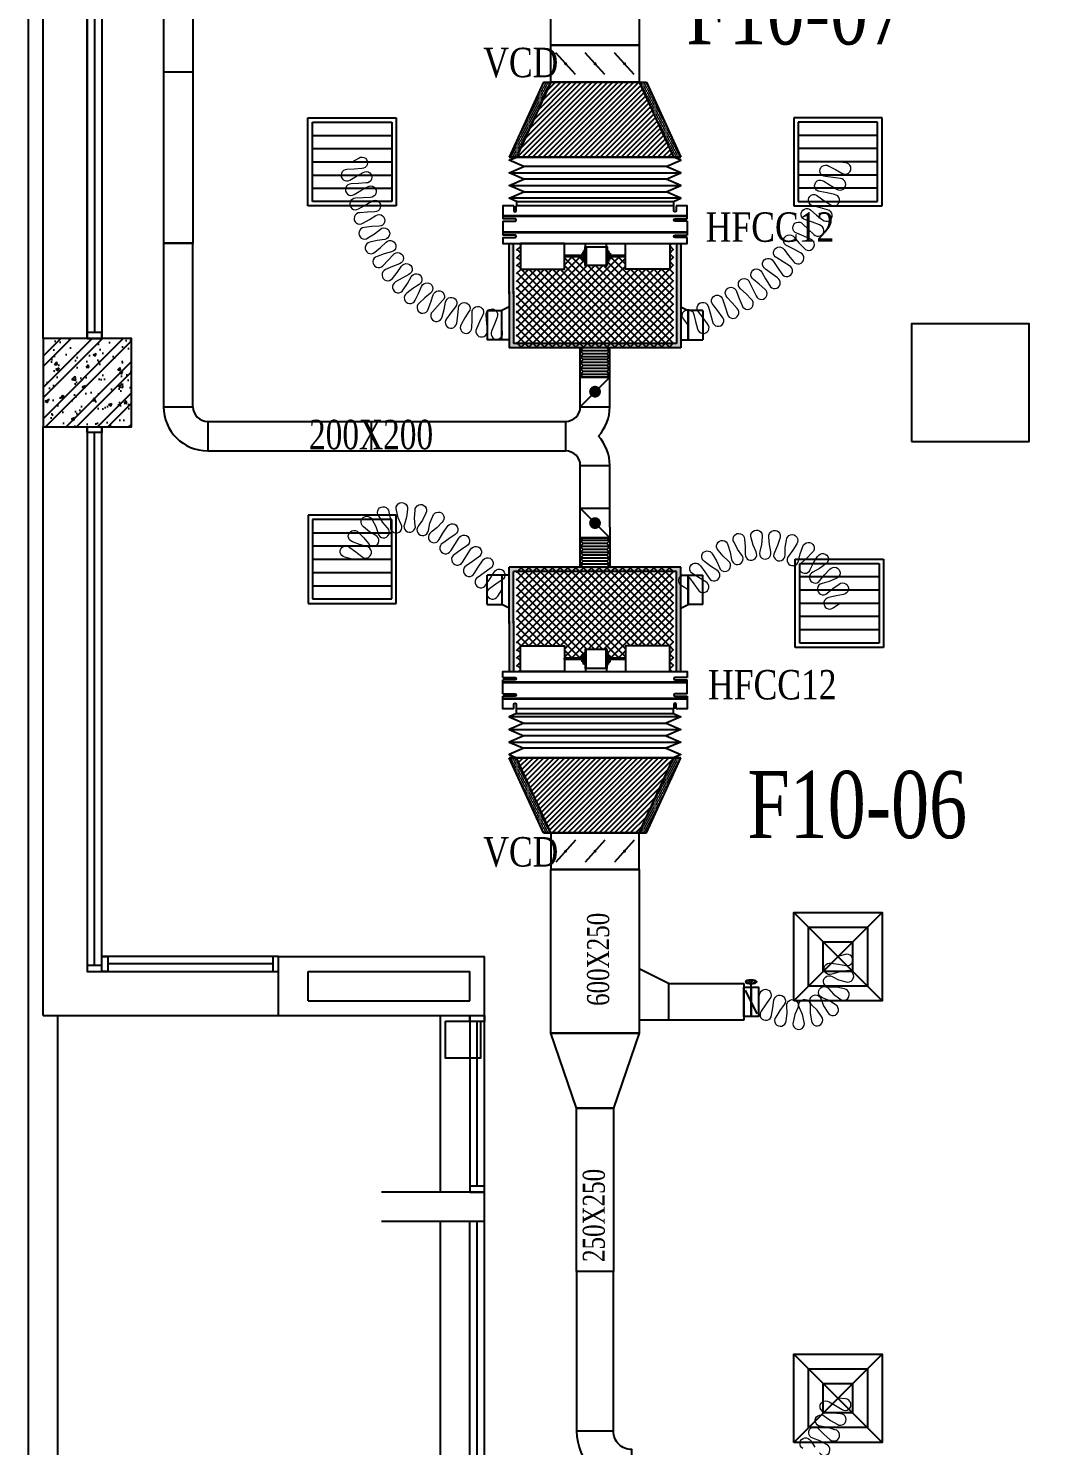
# Model space of a CAD drawing. Header units: metres. Extents: x 352651 to 1421851, y -87441 to -24441.
# Drawn here: x 1173332 to 1180271, y -72082 to -62453 of the extents above; entities that cross this region are included whole.
import ezdxf
from ezdxf.enums import TextEntityAlignment as Align

# ---------------------------------------------------------------- set-up
doc = ezdxf.new("R2010")
doc.units = ezdxf.units.M
doc.header["$LTSCALE"] = 300
doc.header["$MEASUREMENT"] = 0
for name, color, linetype in [('bat noi mem', 4, 'CONTINUOUS'), ('CUA', 8, 'CONTINUOUS'), ('CUAGIO', 2, 'CONTINUOUS'), ('KT', 1, 'CONTINUOUS'), ('NOITHAT', 145, 'CONTINUOUS'), ('THAY', 9, 'CONTINUOUS'), ('thiet bi', 11, 'CONTINUOUS'), ('TUONG', 7, 'CONTINUOUS'), ('vach', 6, 'CONTINUOUS')]:
    doc.layers.add(name, color=color, linetype=linetype)
doc.layers.add('noi mem', color=5, linetype='BATTING', lineweight=0)
doc.styles.add('PHU', font='vntimeh.shx', dxfattribs={"width": 0.8})
doc.styles.add('ROMANS', font='romans.shx', dxfattribs={"width": 0.75, "bigfont": 'romancvn.shx'})
doc.linetypes.add('BATTING', pattern='A,0.0001,-0.1,[134,ltypeshp.shx,S=0.1,R=0,X=-0.1,Y=0],-0.2,[134,ltypeshp.shx,S=0.1,R=180,X=0.1,Y=0],-0.1', length=0.4001)
pattern_1 = [(0, (715995.589, 217866.523), (6.25, -12.5), [0, -12.5])]
pattern_2 = [(0, (715995.589, -348603.133), (6.25, 12.5), [0, -12.5])]

# ---------------------------------------------------------------- blocks, each defined once
blk = doc.blocks.new('cot1')
at = {"layer": 'vach'}
blk.add_lwpolyline([(-400, -400), (400, -400), (400, 400), (-400, 400)], close=True, dxfattribs=at)
blk = doc.blocks.new('SAG')
at = {"layer": 'CUAGIO'}
for p, q in [((-300, 300), (-300, -300)), ((300, 300), (-300, 300)), ((300, -300), (300, 300)), ((-300, -300), (300, -300))]:
    blk.add_line(p, q, dxfattribs=at)
at = {"layer": 'CUAGIO', "color": 8}
for p, q in [((-270, 270), (-270, -270)), ((270, 270), (-270, 270)), ((-180, -270), (-180, 270)), ((-90, -270), (-90, 270)), ((0, -270), (0, 270)), ((90, -270), (90, 270)), ((180, -270), (180, 270)), ((270, -270), (270, 270)), ((-270, -270), (270, -270))]:
    blk.add_line(p, q, dxfattribs=at)
blk = doc.blocks.new('SAD')
at = {"layer": 'CUAGIO', "color": 8}
for p, q in [((-300, -300), (300, 300)), ((300, -300), (-300, 300))]:
    blk.add_line(p, q, dxfattribs=at)
at = {"layer": 'CUAGIO'}
blk.add_lwpolyline([(300, -300), (300, 300), (-300, 300), (-300, -300)], close=True, dxfattribs=at)
at = {"layer": 'CUAGIO', "color": 8}
for points in [[(200, -200), (200, 200), (-200, 200), (-200, -200)], [(100, -100), (100, 100), (-100, 100), (-100, -100)]]:
    blk.add_lwpolyline(points, close=True, dxfattribs=at)
blk = doc.blocks.new('1-van gio D200')
at = {"layer": 'CUAGIO'}
h = blk.add_hatch(dxfattribs=at)
h.set_pattern_fill('ANSI31', color=256, scale=100, style=0)
edge = h.paths.add_edge_path()
edge.add_ellipse((486127, -58494), major_axis=(-38.1, 0), ratio=0.310482, start_angle=0, end_angle=360, ccw=False)
for p, q in [((486127, -58257.4), (486127, -58494)), ((486167, -58437.3), (486087.1, -58277.5))]:
    blk.add_line(p, q, dxfattribs=at)
at = {"layer": 'CUAGIO', "const_width": 3}
for points in [[(486127, -58457.4), (486177, -58457.4), (486177, -58257.4), (486077, -58257.4), (486077, -58457.4), (486127, -58457.4)], [(486127, -58257.4), (486127, -58494)], [(486167, -58437.3), (486087.1, -58277.5)]]:
    blk.add_lwpolyline(points, dxfattribs=at)
at = {"layer": 'CUAGIO'}
blk.add_lwpolyline([(486177, -58457.4), (486077, -58457.4), (486077, -58257.4), (486177, -58257.4)], close=True, dxfattribs=at)
at = {"layer": 'CUAGIO', "const_width": 5.35}
blk.add_lwpolyline([(486130.7, -58357.4, -1), (486123.3, -58357.4, -1)], format="xyb", close=True, dxfattribs=at)
at = {"layer": 'CUAGIO', "extrusion": (0, 0, -1)}
blk.add_ellipse((486127, -58494), major_axis=(-38.1, 0), ratio=0.310482, start_param=-1.570796, end_param=4.712389, dxfattribs=at)
blk = doc.blocks.new('bac noi mem')
at = {"layer": 'bat noi mem'}
for p, q in [((493886.7, -64673), (493866.7, -64693)), ((494066.7, -64693), (493866.7, -64693)), ((493866.7, -64693), (493886.7, -64713)), ((494046.7, -64673), (493886.7, -64673)), ((494046.7, -64673), (494066.7, -64693)), ((494066.7, -64693), (494046.7, -64713)), ((493886.7, -64713), (493866.7, -64733)), ((494066.7, -64733), (493866.7, -64733)), ((493866.7, -64733), (493886.7, -64753)), ((493886.7, -64753), (493866.7, -64773)), ((494066.7, -64773), (493866.7, -64773)), ((493866.7, -64773), (493886.7, -64793)), ((493886.7, -64793), (493866.7, -64813)), ((494046.7, -64713), (493886.7, -64713)), ((494046.7, -64753), (493886.7, -64753)), ((494046.7, -64793), (493886.7, -64793)), ((494046.7, -64713), (494066.7, -64733)), ((494066.7, -64733), (494046.7, -64753)), ((494046.7, -64753), (494066.7, -64773)), ((494066.7, -64773), (494046.7, -64793)), ((494046.7, -64793), (494066.7, -64813)), ((494066.7, -64813), (493866.7, -64813)), ((493866.7, -64813), (493886.7, -64833)), ((493886.7, -64833), (493866.7, -64853)), ((494066.7, -64853), (493866.7, -64853)), ((493866.7, -64853), (493886.7, -64873)), ((494046.7, -64833), (493886.7, -64833)), ((494046.7, -64873), (493886.7, -64873)), ((494066.7, -64813), (494046.7, -64833)), ((494046.7, -64833), (494066.7, -64853)), ((494066.7, -64853), (494046.7, -64873))]:
    blk.add_line(p, q, dxfattribs=at)

msp = doc.modelspace()

# ---------------------------------------------------------------- hatches: boundary and pattern name
at = {"layer": 'CUAGIO'}
h = msp.add_hatch(dxfattribs=at)
h.set_pattern_fill('DOTS', color=256, scale=200, style=0)
h.set_pattern_definition(pattern_2)
h.paths.add_polyline_path([(1176648.6, -63328), (1176598.6, -63328), (1176832.1, -62818), (1176882.1, -62818)])
h = msp.add_hatch(dxfattribs=at)
h.set_pattern_fill('ANSI31', color=256, scale=200, style=0)
h.set_pattern_definition([(45, (356591.88, -89731.382), (-17.6776695, 17.6776695), [])])
h.paths.add_polyline_path([(1177482.1, -62818), (1176882.1, -62818), (1176648.6, -63328), (1177715.6, -63328)])
h = msp.add_hatch(dxfattribs=at)
h.set_pattern_fill('DOTS', color=256, scale=200, style=0)
h.set_pattern_definition(pattern_2)
h.paths.add_polyline_path([(1177482.1, -62818), (1177532, -62818), (1177765.5, -63328), (1177715.6, -63328)])
h = msp.add_hatch(dxfattribs=at)
h.set_pattern_fill('DOTS', color=256, scale=200, style=0)
h.set_pattern_definition([(0, (342241.795, -124687.96), (6.25, 12.5), [0, -12.5])])
h.paths.add_polyline_path([(1177765.6, -63913.5), (1177735.6, -63913.5), (1177735.6, -64593.5), (1176628.6, -64593.5), (1176628.6, -64240.8), (1176628.6, -63913.5), (1176598.6, -63913.5), (1176598.6, -64255.8), (1176598.6, -64623.5), (1177765.6, -64623.5)])
at = {"layer": 'CUAGIO', "ltscale": 1.5}
h = msp.add_hatch(dxfattribs=at)
h.set_pattern_fill('ANSI37', color=9, scale=300, angle=360, style=0)
h.set_pattern_definition([(45, (709803.63, -17763.867), (-26.5165043, 26.5165043), []), (135, (709803.63, -17763.867), (-26.5165043, -26.5165043), [])])
h.paths.add_polyline_path([(1177715.6, -64623.5), (1177715.6, -63913.5), (1177689.5, -63913.5), (1177689.5, -64088.5), (1177389.5, -64088.5), (1177389.5, -64005.5), (1177284.3, -64005.5), (1177284.3, -64021.2), (1177273.7, -64021.2), (1177273.7, -64037), (1177263.8, -64037), (1177263.8, -64061.9, -1), (1177257.3, -64064), (1177121.2, -64064, -1), (1177114.7, -64061.9), (1177114.7, -64037), (1177104.8, -64037), (1177104.8, -64021.2), (1177094.3, -64021.2), (1177094.3, -64005.5), (1176974.6, -64005.5), (1176974.6, -64088.5), (1176674.6, -64088.5), (1176674.6, -63913.5), (1176648.6, -63913.5), (1176648.6, -64255.8), (1176648.6, -64623.5)])
at = {"layer": 'CUAGIO'}
h = msp.add_hatch(dxfattribs=at)
h.set_pattern_fill('DOTS', color=256, scale=200, style=0)
h.set_pattern_definition([(0, (342241.795, -6048.65), (6.25, -12.5), [0, -12.5])])
h.paths.add_polyline_path([(1177765.6, -66823.1), (1177735.6, -66823.1), (1177735.6, -66143.1), (1176628.6, -66143.1), (1176628.6, -66495.8), (1176628.6, -66823.1), (1176598.6, -66823.1), (1176598.6, -66480.8), (1176598.6, -66113.1), (1177765.6, -66113.1)])
at = {"layer": 'CUAGIO', "ltscale": 1.5}
h = msp.add_hatch(dxfattribs=at)
h.set_pattern_fill('ANSI37', color=9, scale=300, angle=360, style=0)
h.set_pattern_definition([(315, (709803.63, -112972.743), (-26.5165043, -26.5165043), []), (225, (709803.63, -112972.743), (-26.5165043, 26.5165043), [])])
h.paths.add_polyline_path([(1177715.6, -66113.1), (1177715.6, -66823.1), (1177689.5, -66823.1), (1177689.5, -66648.1), (1177389.5, -66648.1), (1177389.5, -66731.1), (1177284.3, -66731.1), (1177284.3, -66715.4), (1177273.7, -66715.4), (1177273.7, -66699.6), (1177263.8, -66699.6), (1177263.8, -66674.7, 1), (1177257.3, -66672.6), (1177121.2, -66672.6, 1), (1177114.7, -66674.7), (1177114.7, -66699.6), (1177104.8, -66699.6), (1177104.8, -66715.4), (1177094.3, -66715.4), (1177094.3, -66731.1), (1176974.6, -66731.1), (1176974.6, -66648.1), (1176674.6, -66648.1), (1176674.6, -66823.1), (1176648.6, -66823.1), (1176648.6, -66480.8), (1176648.6, -66113.1)])
at = {"layer": 'CUAGIO'}
h = msp.add_hatch(dxfattribs=at)
h.set_pattern_fill('DOTS', color=256, scale=200, style=0)
h.set_pattern_definition(pattern_1)
h.paths.add_polyline_path([(1176648.6, -67408.6), (1176598.6, -67408.6), (1176832.1, -67918.6), (1176882.1, -67918.6)])
h = msp.add_hatch(dxfattribs=at)
h.set_pattern_fill('ANSI31', color=256, scale=200, style=0)
h.set_pattern_definition([(45, (356591.88, -88621.382), (-17.6776695, 17.6776695), [])])
h.paths.add_polyline_path([(1177482.1, -67918.6), (1176882.1, -67918.6), (1176648.6, -67408.6), (1177715.6, -67408.6)])
h = msp.add_hatch(dxfattribs=at)
h.set_pattern_fill('DOTS', color=256, scale=200, style=0)
h.set_pattern_definition(pattern_1)
h.paths.add_polyline_path([(1177482.1, -67918.6), (1177532, -67918.6), (1177765.5, -67408.6), (1177715.6, -67408.6)])
at = {"layer": 'NOITHAT', "linetype": 'Continuous'}
h = msp.add_hatch(dxfattribs=at)
h.set_pattern_fill('ANSI32,_O', color=256, scale=400)
h.set_pattern_definition([(45, (803834.75, -377850.56), (-106.066017, 106.066017), []), (45, (803905.46, -377850.56), (-106.066017, 106.066017), [])])
h.paths.add_polyline_path([(1173732.1, -64959.6), (1173732.1, -64559.6), (1173432.1, -64559.6), (1173432.1, -64959.6)])
h.paths.add_polyline_path([(1174032.1, -64959.6), (1174032.1, -64559.6), (1173732.1, -64559.6), (1173732.1, -64959.6)])
h.paths.add_polyline_path([(1173732.1, -64959.6), (1173732.1, -65159.6), (1174032.1, -65159.6), (1174032.1, -64959.6)])
h.paths.add_polyline_path([(1173732.1, -65159.6), (1173732.1, -64959.6), (1173432.1, -64959.6), (1173432.1, -65159.6)])
h = msp.add_hatch(dxfattribs=at)
h.set_pattern_fill('AR-CONC,_O', color=256, scale=30)
h.set_pattern_definition([(50, (803834.75, -377850.56), (215.178055, -18.82564), [22.5, -247.5]), (355, (803834.75, -377850.56), (-41.6254, 225.65764), [18, -198]), (100.4514, (803852.68, -377852.12), (173.552815, 206.83186), [19.12206, -210.34263]), (46.1842, (803834.75, -377790.56), (320.17231, -49.6557), [33.75, -371.25]), (96.6356, (803861.43, -377794.7), (280.39881, 292.23536), [28.68309, -315.5139]), (351.1842, (803834.75, -377790.56), (280.39858, 292.23558), [27, -297]), (21, (803864.75, -377805.56), (179.072116, -120.78567), [22.5, -247.5]), (326, (803864.75, -377805.56), (72.9946, 217.54501), [18, -198]), (71.4514, (803879.68, -377815.62), (252.06679, 96.75915), [19.12206, -210.34263]), (37.5, (803834.75, -377850.556), (3.647957, 99.868156), [0, -195.6, 0, -201, 0, -198.75]), (7.5, (803834.75, -377850.56), (78.920861, 118.323514), [0, -114.6, 0, -191.1, 0, -75.75]), (327.5, (803767.85, -377850.556), (160.146731, -6.766462), [0, -75, 0, -234, 0, -310.5]), (317.5, (803737.85, -377850.56), (174.95585, 30.031495), [0, -97.5, 0, -155.4, 0, -220.5])])
h.paths.add_polyline_path([(1173732.1, -64959.6), (1173732.1, -64559.6), (1173432.1, -64559.6), (1173432.1, -64959.6)])
h.paths.add_polyline_path([(1174032.1, -64959.6), (1174032.1, -64559.6), (1173732.1, -64559.6), (1173732.1, -64959.6)])
h.paths.add_polyline_path([(1173732.1, -64959.6), (1173732.1, -65159.6), (1174032.1, -65159.6), (1174032.1, -64959.6)])
h.paths.add_polyline_path([(1173732.1, -65159.6), (1173732.1, -64959.6), (1173432.1, -64959.6), (1173432.1, -65159.6)])

# ---------------------------------------------------------------- linework, layer by layer
at = {"layer": 'bat noi mem'}
for p, q in [((1176648.6, -63328), (1177715.6, -63328)), ((1177715.6, -63328), (1176648.6, -63328)), ((1176598.6, -63435.1), (1177765.6, -63435.1)), ((1177665.6, -63392.3), (1176698.6, -63392.3)), ((1176598.6, -63520.9), (1177765.6, -63520.9)), ((1177665.6, -63478), (1176698.6, -63478)), ((1177765.6, -63606.6), (1176598.6, -63606.6)), ((1176698.6, -63563.7), (1177665.6, -63563.7)), ((1177765.6, -67130), (1176598.6, -67130)), ((1176698.6, -67172.9), (1177665.6, -67172.9)), ((1176598.6, -67215.8), (1177765.6, -67215.8)), ((1176598.6, -67301.5), (1177765.6, -67301.5)), ((1177665.6, -67258.6), (1176698.6, -67258.6)), ((1177665.6, -67344.3), (1176698.6, -67344.3)), ((1176648.6, -67408.6), (1177715.6, -67408.6)), ((1177715.6, -67408.6), (1176648.6, -67408.6))]:
    msp.add_line(p, q, dxfattribs=at)
for points in [[(1176648.6, -63628), (1176598.6, -63606.6), (1176698.6, -63563.7), (1176598.6, -63520.9), (1176698.6, -63478), (1176598.6, -63435.1), (1176698.6, -63392.3), (1176598.6, -63349.4), (1176648.6, -63328)], [(1177715.6, -63628), (1177765.6, -63606.6), (1177665.6, -63563.7), (1177765.6, -63520.9), (1177665.6, -63478), (1177765.6, -63435.1), (1177665.6, -63392.3), (1177765.6, -63349.4), (1177715.6, -63328)], [(1176648.6, -67108.6), (1176598.6, -67130), (1176698.6, -67172.9), (1176598.6, -67215.8), (1176698.6, -67258.6), (1176598.6, -67301.5), (1176698.6, -67344.3), (1176598.6, -67387.2), (1176648.6, -67408.6)], [(1177715.6, -67108.6), (1177765.6, -67130), (1177665.6, -67172.9), (1177765.6, -67215.8), (1177665.6, -67258.6), (1177765.6, -67301.5), (1177665.6, -67344.3), (1177765.6, -67387.2), (1177715.6, -67408.6)]]:
    msp.add_lwpolyline(points, dxfattribs=at)
at = {"layer": 'CUA', "linetype": 'Continuous'}
for p, q in [((1173732.1, -64559.6), (1173732.1, -60559.6)), ((1173732.1, -60559.6), (1173732.1, -64559.6)), ((1173832.1, -60559.6), (1173832.1, -64559.6)), ((1173782.1, -60599.6), (1173782.1, -64519.6)), ((1173732.1, -65159.6), (1173732.1, -68859.6)), ((1173832.1, -68859.6), (1173832.1, -65159.6)), ((1173782.1, -68819.6), (1173782.1, -65199.6)), ((1175032.1, -68759.6), (1173832.1, -68759.6)), ((1174992.1, -68809.6), (1173872.1, -68809.6)), ((1173832.1, -68859.6), (1175032.1, -68859.6)), ((1176332.1, -69159.6), (1176332.1, -70359.6)), ((1176382.1, -70319.6), (1176382.1, -69199.6)), ((1176432.1, -70359.6), (1176432.1, -69159.6))]:
    msp.add_line(p, q, dxfattribs=at)
for points in [[(1173832.1, -64559.6), (1173832.1, -64519.6), (1173732.1, -64519.6), (1173732.1, -64559.6)], [(1173832.1, -65159.6), (1173832.1, -65199.6), (1173732.1, -65199.6), (1173732.1, -65159.6)], [(1173832.1, -68859.6), (1173832.1, -68819.6), (1173732.1, -68819.6), (1173732.1, -68859.6)], [(1173832.1, -68759.6), (1173872.1, -68759.6), (1173872.1, -68859.6), (1173832.1, -68859.6)], [(1175032.1, -68759.6), (1174992.1, -68759.6), (1174992.1, -68859.6), (1175032.1, -68859.6)], [(1176432.1, -69159.6), (1176432.1, -69199.6), (1176332.1, -69199.6), (1176332.1, -69159.6)], [(1176432.1, -70359.6), (1176432.1, -70319.6), (1176332.1, -70319.6), (1176332.1, -70359.6)]]:
    msp.add_lwpolyline(points, close=True, dxfattribs=at)
for points in [[(1195426.9, -75959.6, -0.059599), (1176332.1, -73780.3), (1176332.1, -70559.6)], [(1195425.5, -75909.7, -0.059473), (1176382.1, -73739.9), (1176382.1, -70559.6)], [(1195424.2, -75859.7, -0.059348), (1176432.1, -73699.5), (1176432.1, -70559.6)]]:
    msp.add_lwpolyline(points, format="xyb", dxfattribs=at)
at = {"layer": 'CUAGIO'}
for p, q in [((1174250.6, -57759.6), (1174250.6, -63914)), ((1174450.6, -58303.6), (1174450.6, -63913.4)), ((1177482.1, -62568), (1176882.1, -62568)), ((1177049, -62767.3), (1176915.1, -62618.7)), ((1177249, -62767.3), (1177115.1, -62618.7)), ((1177449, -62767.3), (1177315.1, -62618.7)), ((1174450.6, -62749.6), (1174250.6, -62749.6)), ((1176832.1, -62818), (1176598.6, -63328)), ((1176882.1, -62818), (1176648.6, -63328)), ((1176832.1, -62818), (1177532, -62818)), ((1177482.1, -62818), (1177715.6, -63328)), ((1177482.1, -62818), (1177532, -62818)), ((1177482.1, -62818), (1177532, -62818)), ((1177532, -62818), (1177765.5, -63328)), ((1177765.5, -63328), (1176598.6, -63328)), ((1176598.6, -63328), (1177765.5, -63328)), ((1176648.6, -63328), (1177715.6, -63328)), ((1177715.6, -63328), (1176648.6, -63328)), ((1174450.6, -63912.7), (1174250.6, -63912.7)), ((1174450.6, -63912.7), (1174250.6, -63912.7)), ((1176598.6, -64255.8), (1176598.6, -63913.5)), ((1176628.6, -64255.8), (1176628.6, -63913.5)), ((1176598.6, -64240.8), (1176598.6, -64623.5)), ((1176628.6, -64240.8), (1176628.6, -64593.5)), ((1176448.9, -64369.6), (1176448.9, -64569.6)), ((1176548.6, -64569.6), (1176548.6, -64369.6)), ((1176548.6, -64569.6), (1176548.6, -64369.6)), ((1176548.6, -64569.6), (1176548.6, -64369.6)), ((1177815.6, -64369.6), (1177815.6, -64569.6)), ((1177815.6, -64569.6), (1177815.6, -64369.6)), ((1177915.3, -64369.6), (1177915.3, -64569.6)), ((1176548.6, -64569.6), (1176448.9, -64569.6)), ((1177815.6, -64569.6), (1177915.3, -64569.6)), ((1177282.1, -65024.7), (1177282.1, -64623.5)), ((1177282.1, -65024.3), (1177282.1, -64623.5)), ((1177082.1, -65023.4), (1177082.1, -64823.5)), ((1177082.1, -64823.5), (1177282.1, -64823.5)), ((1177282.1, -64823.5), (1177082.1, -65023.4)), ((1177282.1, -64823.5), (1177082.1, -64823.5)), ((1177282.1, -64823.5), (1177082.1, -64823.5)), ((1177082.1, -65023.4), (1177282.1, -65023.4)), ((1177082.1, -65023.4), (1177282.1, -65023.4)), ((1174550.6, -65123.4), (1176982.1, -65123.4)), ((1174550.6, -65123.4), (1174550.6, -65323.4)), ((1175660.6, -65123.4), (1175660.6, -65323.4)), ((1176982.1, -65123.4), (1176982.1, -65323.4)), ((1174550.6, -65323.4), (1176982.1, -65323.4)), ((1177082.1, -65423.4), (1177282.1, -65423.4)), ((1177282.1, -65841.6), (1177282.1, -65422.8)), ((1177082.1, -65799), (1177082.1, -65713.1)), ((1177082.1, -65713.1), (1177282.1, -65713.1)), ((1177282.1, -65913.1), (1177082.1, -65713.1)), ((1177082.1, -65713.1), (1177282.1, -65713.1)), ((1177082.1, -65913.1), (1177282.1, -65913.1)), ((1177282.1, -65913.1), (1177082.1, -65913.1)), ((1176598.6, -66495.8), (1176598.6, -66113.1)), ((1176628.6, -66495.8), (1176628.6, -66143.1)), ((1176448.9, -66367), (1176448.9, -66167)), ((1176548.6, -66167), (1176448.9, -66167)), ((1176548.6, -66167), (1176548.6, -66367)), ((1176548.6, -66167), (1176548.6, -66367)), ((1177815.6, -66367), (1177815.6, -66167)), ((1177815.6, -66167), (1177815.6, -66367)), ((1177815.6, -66167), (1177815.6, -66367)), ((1177815.6, -66167), (1177915.3, -66167)), ((1177915.3, -66367), (1177915.3, -66167)), ((1176598.6, -66480.8), (1176598.6, -66823.1)), ((1176628.6, -66480.8), (1176628.6, -66823.1)), ((1177765.5, -67408.6), (1176598.6, -67408.6)), ((1176832.1, -67918.6), (1176598.6, -67408.6)), ((1176598.6, -67408.6), (1177765.5, -67408.6)), ((1176648.6, -67408.6), (1177715.6, -67408.6)), ((1177715.6, -67408.6), (1176648.6, -67408.6)), ((1176882.1, -67918.6), (1176648.6, -67408.6)), ((1177482.1, -67918.6), (1177715.6, -67408.6)), ((1177532, -67918.6), (1177765.5, -67408.6)), ((1176882.1, -67918.6), (1176832.1, -67918.6)), ((1176832.1, -67918.6), (1177532, -67918.6)), ((1176882.1, -67918.6), (1176832.1, -67918.6)), ((1177049, -67969.3), (1176915.1, -68117.9)), ((1177249, -67969.3), (1177115.1, -68117.9)), ((1177449, -67969.3), (1177315.1, -68117.9)), ((1177482.1, -67918.6), (1177532, -67918.6)), ((1177482.1, -67918.6), (1177532, -67918.6)), ((1177482.1, -68168.6), (1176882.1, -68168.6)), ((1177682.1, -68942.4), (1177482.1, -68842.4)), ((1177682.1, -68942.4), (1178192.1, -68942.4)), ((1177682.1, -68942.4), (1177682.1, -69192.4)), ((1178192.1, -68942.4), (1178192.1, -69192.4)), ((1178192.1, -69192.4), (1177482.1, -69192.4)), ((1177307.1, -71983.6), (1177057.1, -71983.6))]:
    msp.add_line(p, q, dxfattribs=at)
at = {"layer": 'CUAGIO', "color": 2}
for p, q in [((1177735.6, -63913.5), (1177735.6, -64593.5)), ((1177765.6, -63913.5), (1177765.6, -64623.5)), ((1177735.6, -64593.5), (1176628.6, -64593.5)), ((1177765.6, -64623.5), (1176598.6, -64623.5)), ((1177082.1, -64833.5), (1177082.1, -64623.5)), ((1177082.1, -64823.5), (1177282.1, -64823.5)), ((1177082.1, -66113.1), (1177082.1, -65423.4)), ((1177282.1, -65841.6), (1177282.1, -66113.1)), ((1177765.6, -66113.1), (1176598.6, -66113.1)), ((1177735.6, -66143.1), (1176628.6, -66143.1)), ((1177735.6, -66823.1), (1177735.6, -66143.1)), ((1177765.6, -66823.1), (1177765.6, -66113.1))]:
    msp.add_line(p, q, dxfattribs=at)
msp.add_lwpolyline([(1176882.1, -61458), (1177482.1, -61458), (1177482.1, -62568), (1176882.1, -62568)], close=True, dxfattribs=at)
at = {"layer": 'CUAGIO'}
for points in [[(1176882.1, -62568), (1177482.1, -62568), (1177482.1, -62818), (1176882.1, -62818)], [(1174450.6, -63913.4), (1174250.6, -63913.4), (1174250.6, -65023.4), (1174450.6, -65023.4)], [(1176882.1, -68168.6), (1177482.1, -68168.6), (1177482.1, -67918.6), (1176882.1, -67918.6)], [(1176882.1, -68168.6), (1177482.1, -68168.6), (1177482.1, -69278.6), (1176882.1, -69278.6)], [(1178192.1, -68967.4), (1178242.1, -68967.4), (1178242.1, -69167.4), (1178192.1, -69167.4)], [(1176882.1, -69278.6), (1177482.1, -69278.6), (1177307.1, -69788.6), (1177057.1, -69788.6)], [(1177057.1, -69788.6), (1177307.1, -69788.6), (1177307.1, -70898.6), (1177057.1, -70898.6)]]:
    msp.add_lwpolyline(points, close=True, dxfattribs=at)
for points, const_width in [([(1176977.1, -62693, 1), (1176987.1, -62693, 1)], 10), ([(1177177.1, -62693, 1), (1177187.1, -62693, 1)], 10), ([(1177377.1, -62693, 1), (1177387.1, -62693, 1)], 10), ([(1177202.1, -64921.3, -1), (1177162.1, -64921.3, -1)], 40), ([(1177202.1, -65814, 1), (1177162.1, -65814, 1)], 40), ([(1176977.1, -68043.6, -1), (1176987.1, -68043.6, -1)], 10), ([(1177177.1, -68043.6, -1), (1177187.1, -68043.6, -1)], 10), ([(1177377.1, -68043.6, -1), (1177387.1, -68043.6, -1)], 10)]:
    msp.add_lwpolyline(points, format="xyb", close=True, dxfattribs=dict(at, const_width=const_width))
for points in [[(1176448.9, -64369.6), (1176548.6, -64369.6)], [(1176598.6, -64344.3), (1176548.6, -64369.6)], [(1177765.6, -64344.3), (1177815.6, -64369.6)], [(1177915.3, -64369.6), (1177815.6, -64369.6)], [(1176598.6, -64569.6), (1176548.6, -64569.6)], [(1177765.6, -64569.6), (1177815.6, -64569.6)], [(1176598.6, -66167), (1176548.6, -66167)], [(1177765.6, -66167), (1177815.6, -66167)], [(1176448.9, -66367), (1176548.6, -66367)], [(1176598.6, -66392.3), (1176548.6, -66367)], [(1177765.6, -66392.3), (1177815.6, -66367)], [(1177915.3, -66367), (1177815.6, -66367)], [(1177307.1, -71983.6), (1177307.1, -70898.6), (1177057.1, -70898.6), (1177057.1, -71983.6)]]:
    msp.add_lwpolyline(points, dxfattribs=at)
at = {"layer": 'CUAGIO', "color": 8}
msp.add_lwpolyline([(1176167.2, -69199.2), (1176405, -69199.2), (1176405, -69450.2), (1176167.2, -69450.2)], close=True, dxfattribs=at)
at = {"layer": 'CUAGIO'}
msp.add_lwpolyline([(1177307.1, -71983.6), (1177057.1, -71983.6), (1177057.1, -71983.6, 0.414214), (1177432.1, -72358.6), (1177432.1, -72358.6), (1177432.1, -72108.6, -0.414214), (1177307.1, -71983.6)], format="xyb", close=True, dxfattribs=at)
for centre, radius, start, end in [((1174550.6, -65023.4), 300, 180, 270), ((1174550.6, -65023.4), 100, 180, 270), ((1176982.1, -65023.4), 100, 270, 0), ((1176982.1, -65023.4), 300, 318.18969, 0), ((1176982.1, -65423.4), 300, 0, 41.81031), ((1176982.1, -65423.4), 100, 0, 90)]:
    msp.add_arc(centre, radius, start, end, dxfattribs=at)
at = {"layer": 'noi mem', "linetype": 'ByBlock', "ltscale": 1.5}
for points in [[(1175532, -63359.6), (1175576.4, -63333.7, -1.333333), (1175598, -63405.5), (1175546.7, -63408.5), (1175495.4, -63411.5, 1.333333), (1175517, -63483.3), (1175561.5, -63457.4), (1175605.9, -63431.6, -1.333333), (1175627.5, -63503.4), (1175576.2, -63506.4), (1175524.9, -63509.4, 1.333333), (1175546.5, -63581.2), (1175590.9, -63555.3), (1175635.4, -63529.5, -1.333333), (1175657, -63601.3), (1175605.7, -63604.3), (1175554.4, -63607.3, 1.333333), (1175576, -63679.1), (1175620.4, -63653.2), (1175664.8, -63627.4, -1.333333), (1175686.5, -63699.2), (1175635.2, -63702.2), (1175583.8, -63705.1, 1.333333), (1175605.5, -63776.9), (1175649.9, -63751.1), (1175693.8, -63724.9, -1.333333), (1175716.2, -63796.5), (1175665.1, -63799.9), (1175613.7, -63806, 1.333333), (1175639.5, -63876.4), (1175682.7, -63847.9), (1175723.7, -63817.4, -1.333333), (1175753.1, -63886.4), (1175702.7, -63894.9), (1175652.3, -63906.3, 1.333333), (1175685.3, -63973.7), (1175725.2, -63940.8), (1175762.8, -63906.2, -1.333333), (1175799.3, -63971.7), (1175750, -63985.4), (1175701.1, -64002.1, 1.333333), (1175740.9, -64065.6), (1175777.2, -64028.7), (1175811, -63990.4, -1.333333), (1175854.1, -64051.8), (1175806.6, -64070.6), (1175759.6, -64092.2, 1.333333), (1175805.8, -64151.2), (1175838.1, -64110.8), (1175867.7, -64069.2, -1.333333), (1175917, -64125.7), (1175871.7, -64149.3), (1175827.2, -64175.8, 1.333333), (1175879.4, -64229.6), (1175907.2, -64186), (1175932.3, -64141.5, -1.333333), (1175987.2, -64192.6), (1175944.6, -64220.8), (1175903.2, -64251.8, 1.333333), (1175960.7, -64299.9), (1175983.8, -64253.7), (1176004.1, -64206.8, -1.333333), (1176064.1, -64251.8), (1176024.7, -64284.4), (1175986.7, -64319.5, 1.333333), (1176048.9, -64361.3), (1176067.1, -64312.9), (1176082.4, -64264.2, -1.333333), (1176146.7, -64302.7), (1176110.9, -64339.2), (1176076.8, -64378, 1.333333), (1176143, -64413.2), (1176156.1, -64363.1), (1176166.2, -64313.1, -1.333333), (1176234.2, -64344.7), (1176202.4, -64384.7), (1176172.5, -64426.9, 1.333333), (1176242.1, -64454.9), (1176249.8, -64403.8), (1176254.6, -64352.9, -1.333333), (1176325.6, -64377.3), (1176298.1, -64420.4), (1176272.8, -64465.5, 1.333333), (1176344.9, -64486.1), (1176347.3, -64434.4), (1176346.8, -64383.4, -1.333333), (1176419.9, -64400.2), (1176397.1, -64445.9), (1176376.6, -64493.4, 1.333333), (1176450.5, -64506.4), (1176447.4, -64454.7), (1176442.8, -64403.5, -1.333333), (1176517, -64414.4), (1176498, -64462.2), (1176478.9, -64509.9, 1.333333), (1176553.1, -64520.8), (1176548.6, -64469.6)], [(1177815.6, -64469.6), (1177784.9, -64428.9, -1.333333), (1177852.2, -64395.8), (1177865.6, -64444.9), (1177879.1, -64494, 1.333333), (1177946.4, -64460.9), (1177915.7, -64420.3), (1177885, -64379.7, -1.333333), (1177952.3, -64346.6), (1177965.8, -64395.7), (1177979.3, -64444.8, 1.333333), (1178046.6, -64411.6), (1178015.9, -64371), (1177984.3, -64331.4, -1.333333), (1178050.8, -64296.6), (1178065.3, -64345.2), (1178081.8, -64393.6, 1.333333), (1178147, -64356.5), (1178113.8, -64317.6), (1178079.5, -64280.3, -1.333333), (1178143.4, -64240.9), (1178161.3, -64288.2), (1178181.3, -64335.3, 1.333333), (1178243.6, -64293.7), (1178207.7, -64257.2), (1178170.8, -64222.5, -1.333333), (1178231.7, -64178.6), (1178253, -64224.6), (1178276.3, -64270.1, 1.333333), (1178335.5, -64224.1), (1178297.1, -64190.3), (1178257.8, -64158.3, -1.333333), (1178315.3, -64110.2), (1178339.9, -64154.5), (1178366.3, -64198.3, 1.333333), (1178422.1, -64148.1), (1178381.3, -64117.2), (1178339.9, -64088.1, -1.333333), (1178393.8, -64035.9), (1178421.5, -64078.4), (1178451, -64120.1, 1.333333), (1178503, -64066.1), (1178460.2, -64038.2), (1178416.7, -64012.1, -1.333333), (1178466.8, -63956.3), (1178497.4, -63996.6), (1178529.9, -64036.1, 1.333333), (1178577.9, -63978.5), (1178533.1, -63953.7), (1178487.9, -63930.9, -1.333333), (1178533.8, -63871.6), (1178567.3, -63909.6), (1178602.5, -63946.7, 1.333333), (1178646.3, -63885.8), (1178599.9, -63864.3), (1178553.1, -63844.7, -1.333333), (1178594.7, -63782.3), (1178630.8, -63817.8), (1178668.6, -63852.3, 1.333333), (1178707.8, -63788.4), (1178660, -63770.3), (1178612, -63754.1, -1.333333), (1178648.9, -63688.8), (1178687.5, -63721.7), (1178727.7, -63753.4, 1.333333), (1178762.3, -63686.8), (1178713.3, -63672.2), (1178664.2, -63659.5, -1.333333), (1178696.4, -63591.8), (1178737.2, -63621.8), (1178779.5, -63650.5, 1.333333), (1178809.3, -63581.6), (1178759.3, -63570.5), (1178709.5, -63561.4, -1.333333), (1178736.7, -63491.5), (1178779.6, -63518.5), (1178823.9, -63544.2, 1.333333), (1178848.6, -63473.3), (1178798, -63465.8), (1178747.5, -63459.7, -1.333333), (1178770.4, -63388.3), (1178815.1, -63412.7), (1178859.8, -63437.1, 1.333333), (1178882.7, -63365.7), (1178832.1, -63359.6)], [(1175532.1, -66059.6), (1175483.1, -66045.9, -1.333333), (1175516.7, -65978.8), (1175557, -66010), (1175597.2, -66041.2, 1.333333), (1175631, -65974.2), (1175582, -65960.4), (1175533.8, -65940.9, -1.333333), (1175574.5, -65877.9), (1175612.1, -65913.9), (1175642, -65953.8, 1.333333), (1175692, -65897.9), (1175649, -65872.6), (1175609.1, -65839.2, -1.333333), (1175667.3, -65791.8), (1175692, -65837.5), (1175708.2, -65884.7, 1.333333), (1175773, -65846.9), (1175739.8, -65809.6), (1175712.2, -65765.5, -1.333333), (1175782, -65738.3), (1175791.5, -65789.4), (1175792.4, -65839.3, 1.333333), (1175865.7, -65823.3), (1175845.6, -65777.6), (1175832.8, -65727.2, -1.333333), (1175907.7, -65722.7), (1175901, -65774.3), (1175886.5, -65822.1, 1.333333), (1175961.1, -65829.3), (1175956.1, -65779.7), (1175959.5, -65727.8, -1.333333), (1176032.1, -65746.6), (1176009.8, -65793.6), (1175981.3, -65834.6, 1.333333), (1176050.1, -65864.5), (1176060.6, -65815.7), (1176079.8, -65767.3, -1.333333), (1176143.1, -65807.6), (1176107.4, -65845.4), (1176067.7, -65875.9, 1.333333), (1176124.2, -65925.3), (1176149.1, -65881.9), (1176176.8, -65839.2, -1.333333), (1176230.8, -65891.2), (1176189.1, -65920.5), (1176147.3, -65949.7, 1.333333), (1176201.3, -66001.7), (1176229, -65959), (1176256.7, -65916.2, -1.333333), (1176310.7, -65968.3), (1176268.9, -65997.5), (1176227.2, -66026.7, 1.333333), (1176281.2, -66078.8), (1176308.9, -66036), (1176336.6, -65993.2, -1.333333), (1176390.6, -66045.3), (1176348.8, -66074.5), (1176307.1, -66103.7, 1.333333), (1176361.1, -66155.8), (1176388.8, -66113), (1176416.5, -66070.2, -1.333333), (1176470.4, -66122.3), (1176428.7, -66151.5), (1176387, -66180.7, 1.333333), (1176441, -66232.8), (1176468.7, -66190), (1176496.3, -66147.3, -1.333333), (1176550.3, -66199.3), (1176508.6, -66228.5), (1176466.9, -66257.8, 1.333333), (1176520.9, -66309.8), (1176548.6, -66267)], [(1177815.6, -66267), (1177772.1, -66240.3, -1.333333), (1177823.2, -66185.4), (1177853, -66226.8), (1177882.8, -66268.2, 1.333333), (1177933.9, -66213.2), (1177890.4, -66186.5), (1177847, -66159.8, -1.333333), (1177898.1, -66104.9), (1177927.9, -66146.2), (1177957, -66187.7, 1.333333), (1178008.7, -66133.4), (1177965.8, -66106.4), (1177924.8, -66074.9, -1.333333), (1177981.1, -66025.4), (1178007.1, -66070.1), (1178027.3, -66116.2, 1.333333), (1178088.6, -66072.9), (1178052, -66038.4), (1178018.5, -65999, -1.333333), (1178084.1, -65962.5), (1178100, -66011.7), (1178110.1, -66061, 1.333333), (1178179.1, -66031.6), (1178150.6, -65990.2), (1178126.2, -65944.6, -1.333333), (1178197.9, -65922.7), (1178203.1, -65974.1), (1178202.6, -66024.4, 1.333333), (1178276.3, -66010.2), (1178257.1, -65963.8), (1178242.9, -65914, -1.333333), (1178317.6, -65907.8), (1178311.9, -65959.2), (1178300.8, -66008.2, 1.333333), (1178375.8, -66009.9), (1178366.8, -65960.4), (1178363.4, -65908.8, -1.333333), (1178437.8, -65918.4), (1178421.3, -65967.4), (1178400.2, -66013, 1.333333), (1178473.1, -66030.4), (1178474.8, -65980.2), (1178482.3, -65929, -1.333333), (1178553, -65954.1), (1178526.6, -65998.5), (1178496.3, -66038.6, 1.333333), (1178563.9, -66071), (1178576.2, -66022.3), (1178594.3, -65973.8, -1.333333), (1178658.1, -66013.2), (1178623, -66051.1), (1178584.9, -66083.9, 1.333333), (1178644.2, -66129.9), (1178666.4, -66084.8), (1178694.3, -66041.2, -1.333333), (1178748.4, -66093.2), (1178706.1, -66122.8), (1178661.9, -66146.9, 1.333333), (1178710.2, -66204.3), (1178741.5, -66164.9), (1178777.9, -66128.2, -1.333333), (1178819.9, -66190.3), (1178772.2, -66210.4), (1178724, -66224.7, 1.333333), (1178759.1, -66290.9), (1178798, -66259), (1178839.7, -66229.6, -1.333333), (1178870.1, -66298.1), (1178820.3, -66309.3), (1178770.5, -66320.3, 1.333333), (1178800.7, -66388.9), (1178842.4, -66359.6)], [(1178292.1, -69067.4), (1178300.3, -69016.8, -1.333333), (1178369.9, -69044.9), (1178340.7, -69087), (1178311.6, -69129.2, 1.333333), (1178381.1, -69157.3), (1178389.4, -69106.7), (1178397.7, -69056.1, -1.333333), (1178467.2, -69084.2), (1178438.1, -69126.3), (1178410, -69170.1, 1.333333), (1178480.3, -69196), (1178487.3, -69144.5), (1178485, -69094.5, -1.333333), (1178558.7, -69107.9), (1178538.9, -69153.9), (1178528, -69205.2, 1.333333), (1178603, -69204.5), (1178591.3, -69153.4), (1178570.6, -69107.8, -1.333333), (1178644.1, -69093), (1178642.7, -69143.1), (1178651.6, -69194.8, 1.333333), (1178721, -69166.4), (1178691.2, -69123.2), (1178655.1, -69088.6, -1.333333), (1178717.9, -69047.6), (1178735.1, -69094.6), (1178762.5, -69139.4, 1.333333), (1178816.5, -69087.3), (1178772.8, -69058.2), (1178726.5, -69039.4, -1.333333), (1178769.7, -68978.1), (1178803, -69015.4), (1178845.1, -69046.8, 1.333333), (1178876, -68978.5), (1178824.6, -68967.6), (1178774.6, -68967.3, -1.333333), (1178792, -68894.3), (1178836.8, -68916.7), (1178887.5, -68930.3, 1.333333), (1178890.9, -68855.4), (1178839.2, -68864.3), (1178790.1, -68878.9, -1.333333), (1178785.1, -68804), (1178835.7, -68811.9), (1178886.3, -68819.8, 1.333333), (1178881.3, -68745), (1178832.1, -68759.6)], [(1178707.1, -72131.9, 1.333333), (1178754.5, -72073.8), (1178708.2, -72050.3), (1178661, -72032.2, -1.333333), (1178702.6, -71969.7), (1178737.6, -72006.3), (1178777, -72039.8, 1.333333), (1178812.3, -71973.6), (1178762.5, -71959.5), (1178712.7, -71950.8, -1.333333), (1178741.4, -71881.5), (1178782.8, -71910.6), (1178826.9, -71936.8, 1.333333), (1178850.4, -71865.6), (1178799.4, -71860.3), (1178748.4, -71855.3, -1.333333), (1178771.6, -71784), (1178815.8, -71809.9), (1178859.9, -71835.9, 1.333333), (1178883.1, -71764.6), (1178832.1, -71759.6)], [(1178594.7, -72102.1, -1.333333), (1178647.5, -72048.8), (1178674.8, -72091.4)]]:
    msp.add_lwpolyline(points, format="xyb", dxfattribs=at)
at = {"layer": 'THAY'}
for p, q in [((1173332.1, -76159.6), (1173332.1, -56359.6)), ((1173432.1, -69159.6), (1173432.1, -65159.6)), ((1173432.1, -69159.6), (1175032.1, -69159.6)), ((1173532.1, -75959.6), (1173532.1, -69159.6)), ((1176132.1, -70359.6), (1176132.1, -69159.6))]:
    msp.add_line(p, q, dxfattribs=at)
at = {"layer": 'THAY', "linetype": 'Continuous'}
msp.add_line((1173432.1, -64559.6), (1173432.1, -60559.6), dxfattribs=at)
at = {"layer": 'THAY'}
msp.add_lwpolyline([(1195432.1, -76159.6, -0.0601), (1176132.1, -73941.6), (1176132.1, -70559.6)], format="xyb", dxfattribs=at)
at = {"layer": 'thiet bi'}
for p, q in [((1176648.6, -63628), (1177715.6, -63628)), ((1176648.6, -63628), (1176648.6, -63659.5)), ((1177715.6, -63628), (1177715.6, -63659.5)), ((1177807.6, -63725.5), (1176556.6, -63725.5)), ((1177807.6, -63730.5), (1176556.6, -63730.5)), ((1177807.6, -63836.5), (1176556.6, -63836.5)), ((1177807.6, -63841.5), (1176556.6, -63841.5)), ((1177117.9, -63935.6), (1177117.9, -63913.5)), ((1177121.2, -63937.9), (1177121.2, -64064)), ((1177257.3, -63937.9), (1177257.3, -64064)), ((1177260.6, -63935.6), (1177260.6, -63913.5)), ((1177094.3, -63996.4), (1176974.6, -63996.4)), ((1176974.6, -63996.4), (1176974.6, -64005.5)), ((1177094.3, -64005.5), (1176974.6, -64005.5)), ((1177104.8, -63980.8), (1177094.3, -63980.8)), ((1177094.3, -63980.8), (1177094.3, -64021.2)), ((1177104.8, -64021.2), (1177094.3, -64021.2)), ((1177114.7, -63965), (1177104.8, -63965)), ((1177104.8, -63965), (1177104.8, -64037)), ((1177263.8, -63965), (1177273.7, -63965)), ((1177273.7, -63965), (1177273.7, -64037)), ((1177273.7, -63980.8), (1177284.3, -63980.8)), ((1177273.7, -64021.2), (1177284.3, -64021.2)), ((1177284.3, -63980.8), (1177284.3, -64021.2)), ((1177389.5, -63996.4), (1177284.3, -63996.4)), ((1177389.5, -64005.5), (1177284.3, -64005.5)), ((1177114.7, -64037), (1177104.8, -64037)), ((1177263.8, -64037), (1177273.7, -64037)), ((1177094.3, -66731.1), (1176974.6, -66731.1)), ((1176974.6, -66740.2), (1176974.6, -66731.1)), ((1177094.3, -66755.8), (1177094.3, -66715.4)), ((1177104.8, -66715.4), (1177094.3, -66715.4)), ((1177104.8, -66771.6), (1177104.8, -66699.6)), ((1177114.7, -66699.6), (1177104.8, -66699.6)), ((1177121.2, -66798.7), (1177121.2, -66672.6)), ((1177257.3, -66798.7), (1177257.3, -66672.6)), ((1177263.8, -66699.6), (1177273.7, -66699.6)), ((1177273.7, -66771.6), (1177273.7, -66699.6)), ((1177273.7, -66715.4), (1177284.3, -66715.4)), ((1177284.3, -66755.8), (1177284.3, -66715.4)), ((1177389.5, -66731.1), (1177284.3, -66731.1)), ((1177094.3, -66740.2), (1176974.6, -66740.2)), ((1177104.8, -66755.8), (1177094.3, -66755.8)), ((1177114.7, -66771.6), (1177104.8, -66771.6)), ((1177117.9, -66801), (1177117.9, -66823.1)), ((1177260.6, -66801), (1177260.6, -66823.1)), ((1177263.8, -66771.6), (1177273.7, -66771.6)), ((1177273.7, -66755.8), (1177284.3, -66755.8)), ((1177389.5, -66740.2), (1177284.3, -66740.2)), ((1177807.6, -66895.1), (1176556.6, -66895.1)), ((1177807.6, -66900.1), (1176556.6, -66900.1)), ((1177807.6, -67006.1), (1176556.6, -67006.1)), ((1177807.6, -67011.1), (1176556.6, -67011.1)), ((1176648.6, -67108.6), (1176648.6, -67077.1)), ((1176648.6, -67108.6), (1177715.6, -67108.6)), ((1177715.6, -67108.6), (1177715.6, -67077.1))]:
    msp.add_line(p, q, dxfattribs=at)
for points in [[(1176630.6, -63659.5), (1176556.6, -63659.5), (1176556.6, -63747)], [(1177717.6, -63659.5), (1176646.6, -63659.5)], [(1177807.6, -63747), (1177807.6, -63659.5), (1177733.6, -63659.5)], [(1176556.6, -63763), (1176556.6, -63858)], [(1177807.6, -63763), (1177807.6, -63858)], [(1176556.6, -63874), (1176556.6, -63913.5), (1177807.6, -63913.5), (1177807.6, -63874)], [(1176556.6, -66862.6), (1176556.6, -66823.1), (1177807.6, -66823.1), (1177807.6, -66862.6)], [(1176556.6, -66973.6), (1176556.6, -66878.6)], [(1177807.6, -66973.6), (1177807.6, -66878.6)], [(1176630.6, -67077.1), (1176556.6, -67077.1), (1176556.6, -66989.6)], [(1177807.6, -66989.6), (1177807.6, -67077.1), (1177733.6, -67077.1)], [(1177717.6, -67077.1), (1176646.6, -67077.1)]]:
    msp.add_lwpolyline(points, dxfattribs=at)
for points in [[(1176630.6, -63659.5), (1176630.6, -63691.5, 1), (1176646.6, -63691.5), (1176646.6, -63659.5)], [(1177733.6, -63659.5), (1177733.6, -63691.5, -1), (1177717.6, -63691.5), (1177717.6, -63659.5)], [(1176556.6, -63763), (1176638.6, -63763, 1), (1176638.6, -63747), (1176556.6, -63747)], [(1177807.6, -63763), (1177725.6, -63763, -1), (1177725.6, -63747), (1177807.6, -63747)], [(1176556.6, -63874), (1176638.6, -63874, 1), (1176638.6, -63858), (1176556.6, -63858)], [(1177807.6, -63874), (1177725.6, -63874, -1), (1177725.6, -63858), (1177807.6, -63858)], [(1176556.6, -66862.6), (1176638.6, -66862.6, -1), (1176638.6, -66878.6), (1176556.6, -66878.6)], [(1177807.6, -66862.6), (1177725.6, -66862.6, 1), (1177725.6, -66878.6), (1177807.6, -66878.6)], [(1176556.6, -66973.6), (1176638.6, -66973.6, -1), (1176638.6, -66989.6), (1176556.6, -66989.6)], [(1177807.6, -66973.6), (1177725.6, -66973.6, 1), (1177725.6, -66989.6), (1177807.6, -66989.6)], [(1176630.6, -67077.1), (1176630.6, -67045.1, -1), (1176646.6, -67045.1), (1176646.6, -67077.1)], [(1177733.6, -67077.1), (1177733.6, -67045.1, 1), (1177717.6, -67045.1), (1177717.6, -67077.1)]]:
    msp.add_lwpolyline(points, format="xyb", dxfattribs=at)
for points in [[(1176674.6, -64088.5), (1176974.6, -64088.5), (1176974.6, -63913.5), (1176674.6, -63913.5)], [(1177263.8, -64064), (1177114.7, -64064), (1177114.7, -63937.9), (1177263.8, -63937.9)], [(1177689.5, -64088.5), (1177389.5, -64088.5), (1177389.5, -63913.5), (1177689.5, -63913.5)], [(1176674.6, -66648.1), (1176974.6, -66648.1), (1176974.6, -66823.1), (1176674.6, -66823.1)], [(1177263.8, -66672.6), (1177114.7, -66672.6), (1177114.7, -66798.7), (1177263.8, -66798.7)], [(1177689.5, -66648.1), (1177389.5, -66648.1), (1177389.5, -66823.1), (1177689.5, -66823.1)]]:
    msp.add_lwpolyline(points, close=True, dxfattribs=at)
for centre, start, end in [((1177117.9, -63939), 18.04953, 161.95047), ((1177260.6, -63939), 18.04953, 161.95047), ((1177117.9, -64063), 198.04953, 341.95047), ((1177260.6, -64063), 198.04953, 341.95047), ((1177117.9, -66673.6), 18.04953, 161.95047), ((1177260.6, -66673.6), 18.04953, 161.95047), ((1177117.9, -66797.6), 198.04953, 341.95047), ((1177260.6, -66797.6), 198.04953, 341.95047)]:
    msp.add_arc(centre, 3.41, start, end, dxfattribs=at)
at = {"layer": 'TUONG'}
for p, q in [((1175032.1, -68759.6), (1176432.1, -68759.6)), ((1175032.1, -69159.6), (1175032.1, -68759.6)), ((1176432.1, -69159.6), (1176432.1, -68759.6)), ((1175232.1, -68859.6), (1176332.1, -68859.6)), ((1175232.1, -69059.6), (1175232.1, -68859.6)), ((1176332.1, -69059.6), (1176332.1, -68859.6)), ((1175232.1, -69059.6), (1176332.1, -69059.6)), ((1175032.1, -69159.6), (1176432.1, -69159.6)), ((1176432.1, -70359.6), (1175732.1, -70359.6)), ((1176432.1, -70559.6), (1176432.1, -70359.6)), ((1176432.1, -70559.6), (1175732.1, -70559.6))]:
    msp.add_line(p, q, dxfattribs=at)
at = {"layer": 'vach'}
msp.add_lwpolyline([(1173432.1, -65159.6), (1174032.1, -65159.6), (1174032.1, -64559.6), (1173432.1, -64559.6)], close=True, dxfattribs=at)

# ---------------------------------------------------------------- block references
at = {"layer": 'CUAGIO', "xscale": -1}
for p, rotation in [((1175532, -63359.6), 270), ((1178842.4, -66359.6), 90)]:
    msp.add_blockref('SAG', p, dxfattribs=dict(at, rotation=rotation))
at = {"layer": 'CUAGIO'}
for name, p, rotation in [('SAG', (1178832.1, -63359.6), 90), ('SAG', (1175532.1, -66059.6), 270), ('1-van gio D200', (1664369.1, -127424.8), 180)]:
    msp.add_blockref(name, p, dxfattribs=dict(at, rotation=rotation))
for p in [(683215.4, 49.5), (683215.4, -1240.1)]:
    msp.add_blockref('bac noi mem', p, dxfattribs=at)
at = {"layer": 'CUAGIO', "xscale": -1}
for p in [(1178832.1, -68759.6), (1178832.1, -71759.6)]:
    msp.add_blockref('SAD', p, dxfattribs=at)
at = {"layer": 'vach'}
msp.add_blockref('cot1', (1179732.1, -64859.6), dxfattribs=at)

# ---------------------------------------------------------------- texts
at = {"layer": 'CUAGIO', "color": 2, "style": 'PHU', "width": 0.75}
msp.add_text('200x200', height=200, dxfattribs=at).set_placement((1175660.6, -65312.3), align=Align.CENTER)
for s, p in [('600x250', (1177277.9, -68778.1)), ('250x250', (1177248.6, -70517.8))]:
    msp.add_text(s, height=150, rotation=90, dxfattribs=at).set_placement(p, align=Align.CENTER)
at = {"layer": 'CUAGIO', "color": 2, "char_height": 200, "style": 'PHU'}
for s, insert, width, attachment_point in [('VCD', (1176422.4, -62584.6), 439.881, 1), ('hfcc12', (1177934.3, -63702.8), 911.262, 1), ('hfcc12', (1177950, -67015.1), 911.262, 7), ('VCD', (1176422.4, -68152), 439.881, 7)]:
    msp.add_mtext(s, dxfattribs=dict(at, insert=insert, width=width, attachment_point=attachment_point))
at = {"layer": 'KT', "ltscale": 1.5, "char_height": 456.096, "width": 2517.297, "attachment_point": 1, "style": 'ROMANS'}
for s, insert in [('{\\fTimes New Roman|b0|i0|c0|p18;F10-07}', (1177802.6, -62105.7)), ('{\\fTimes New Roman|b0|i0|c0|p18;F10-06}', (1178217.2, -67498.5))]:
    msp.add_mtext(s, dxfattribs=dict(at, insert=insert))

doc.saveas('drawing.dxf')
